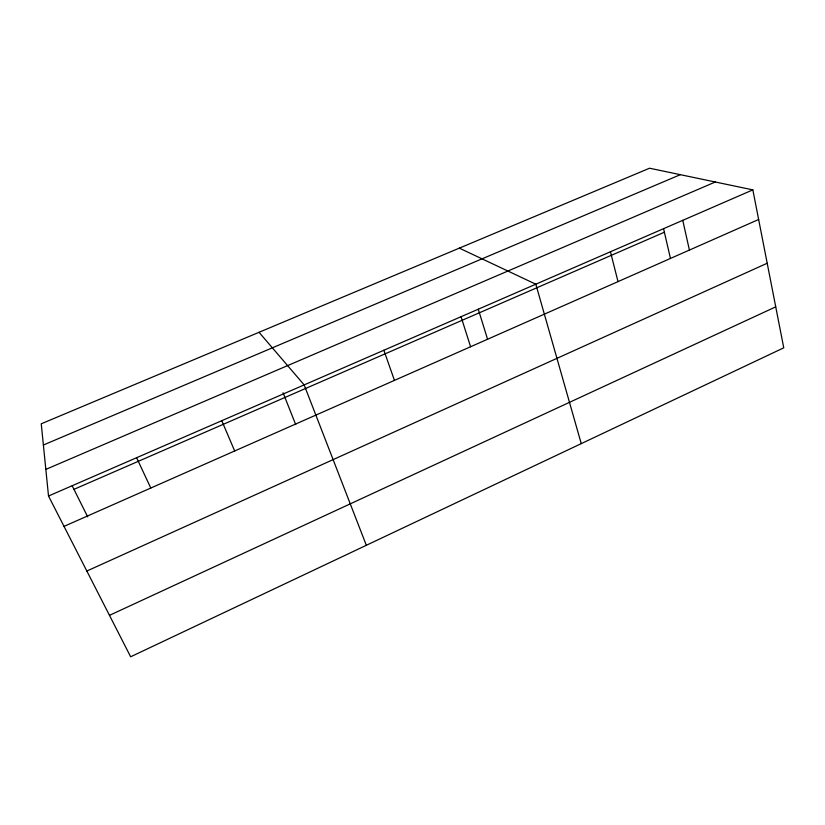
<?xml version="1.0" encoding="UTF-8"?>
<svg xmlns="http://www.w3.org/2000/svg" width="825" height="825" viewBox="0 0 825 825"><rect width="100%" height="100%" fill="white"/><g stroke="black" fill="none" stroke-linecap="round" stroke-linejoin="round"><path stroke-width="1.24" d="M109.477 615.347L775.727 306.848M86.842 571.034L767.198 263.237M64.02 526.371L758.639 219.491M48.51 496.011L752.843 189.874L783.75 347.83L130.649 656.783L48.51 496.011L41.25 423.802L649.553 168.218L752.843 189.874M73.961 489.349L664.383 232.227M45.829 469.404L715.296 182.005M43.385 445.015L680.347 174.673M459.339 248.139L535.817 284.202L581.254 443.623M259.04 332.3L304.147 384.904L366.331 545.294M72.239 485.894L87.698 516.883M136.61 457.72L150.779 488.039M221.77 420.698L234.671 450.976M283.068 392.752L295.69 424.555M383.862 350.254L394.453 380.387M461.051 316.707L470.58 346.748M478.252 309.179L487.596 339.333M610.448 251.769L618.018 281.614M663.527 228.525L670.385 258.153M682.76 220.337L689.411 250.068"/></g></svg>
